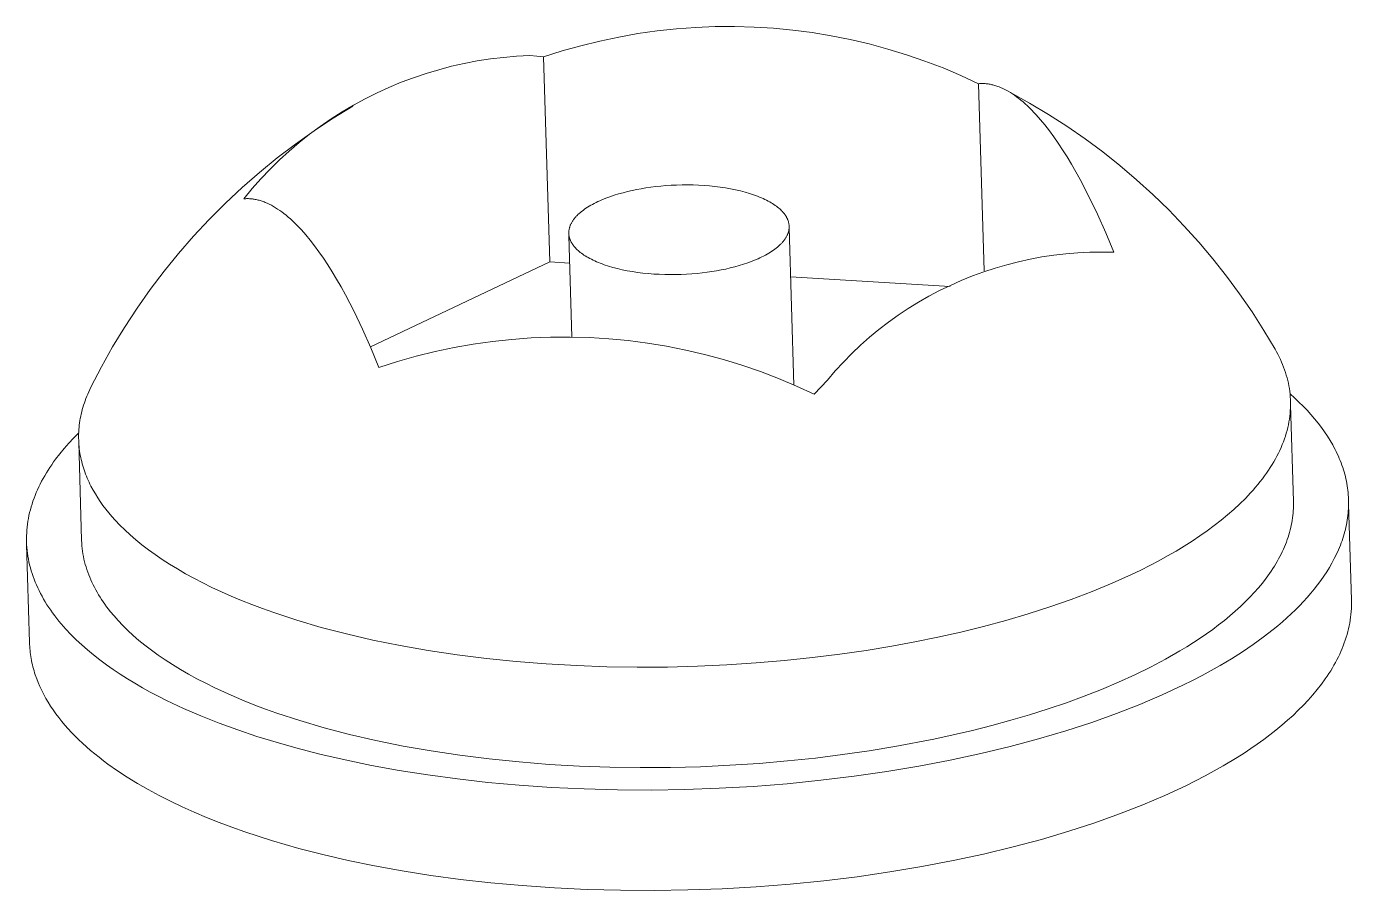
# Model space of a CAD drawing. Header units: inches. Extents: x 214 to 477, y -11 to 187.
# Drawn here: x 430.8575 to 431.3107, y 89.5681 to 89.8637 of the extents above; entities that cross this region are included whole.
import ezdxf

# ---------------------------------------------------------------- set-up
doc = ezdxf.new("R2010")
doc.units = ezdxf.units.IN
doc.layers.add('ZANO_R', color=7, linetype='Continuous', lineweight=0)

msp = doc.modelspace()

# ---------------------------------------------------------------- linework, layer by layer
at = {"layer": 'ZANO_R'}
for p, q in [((431.0666, 89.86124), (431.07318, 89.86217)), ((431.07318, 89.86217), (431.07979, 89.86289)), ((431.07979, 89.86289), (431.08642, 89.86337)), ((431.08642, 89.86337), (431.09306, 89.86364)), ((431.09306, 89.86364), (431.0997, 89.86368)), ((431.0997, 89.86368), (431.10635, 89.8635)), ((431.10635, 89.8635), (431.11298, 89.86309)), ((431.11298, 89.86309), (431.1196, 89.86246)), ((431.1196, 89.86246), (431.12619, 89.8616)), ((431.0471, 89.85711), (431.05355, 89.85871)), ((431.05355, 89.85871), (431.06005, 89.86008)), ((431.06005, 89.86008), (431.0666, 89.86124)), ((431.12619, 89.8616), (431.13275, 89.86053)), ((431.13275, 89.86053), (431.13927, 89.85923)), ((431.13927, 89.85923), (431.14574, 89.85771)), ((431.14574, 89.85771), (431.15216, 89.85598)), ((431.01614, 89.85258), (431.02063, 89.85311)), ((431.02063, 89.85311), (431.02513, 89.85349)), ((431.02513, 89.85349), (431.02964, 89.85371)), ((431.02964, 89.85371), (431.03201, 89.85353)), ((431.03201, 89.85353), (431.03437, 89.85327)), ((431.03437, 89.85327), (431.0407, 89.8553)), ((431.03644, 89.78312), (431.03437, 89.85327)), ((431.0407, 89.8553), (431.0471, 89.85711)), ((431.15216, 89.85598), (431.15851, 89.85403)), ((431.15851, 89.85403), (431.1648, 89.85186)), ((430.99415, 89.84761), (430.99847, 89.84891)), ((430.99847, 89.84891), (431.00284, 89.85006)), ((431.00284, 89.85006), (431.00724, 89.85105)), ((431.00724, 89.85105), (431.01168, 89.85189)), ((431.01168, 89.85189), (431.01614, 89.85258)), ((431.1648, 89.85186), (431.17101, 89.84949)), ((431.17101, 89.84949), (431.17713, 89.84691)), ((430.98147, 89.84284), (430.98564, 89.84458)), ((430.98564, 89.84458), (430.98987, 89.84617)), ((430.98987, 89.84617), (430.99415, 89.84761)), ((431.17713, 89.84691), (431.18316, 89.84412)), ((431.18316, 89.84412), (431.18348, 89.84415)), ((431.18505, 89.78003), (431.18316, 89.84412)), ((431.18348, 89.84415), (431.1838, 89.84416)), ((431.1838, 89.84416), (431.18412, 89.84417)), ((431.18412, 89.84417), (431.18445, 89.84417)), ((431.18445, 89.84417), (431.18477, 89.84417)), ((431.18477, 89.84417), (431.1851, 89.84415)), ((431.1851, 89.84415), (431.18542, 89.84413)), ((431.18542, 89.84413), (431.18575, 89.8441)), ((431.18575, 89.8441), (431.18608, 89.84407)), ((431.18608, 89.84407), (431.18641, 89.84402)), ((431.18641, 89.84402), (431.18675, 89.84397)), ((431.18675, 89.84397), (431.18708, 89.84391)), ((431.18708, 89.84391), (431.18742, 89.84385)), ((431.18742, 89.84385), (431.18775, 89.84377)), ((430.97333, 89.83894), (430.97737, 89.84096)), ((430.97737, 89.84096), (430.98147, 89.84284)), ((431.18775, 89.84377), (431.18809, 89.84369)), ((431.18809, 89.84369), (431.18843, 89.8436)), ((431.18843, 89.8436), (431.18877, 89.8435)), ((431.18877, 89.8435), (431.18911, 89.84339)), ((431.18911, 89.84339), (431.18946, 89.84328)), ((431.18946, 89.84328), (431.1898, 89.84316)), ((431.1898, 89.84316), (431.19015, 89.84303)), ((431.19015, 89.84303), (431.19049, 89.84289)), ((431.19049, 89.84289), (431.19084, 89.84275)), ((431.19084, 89.84275), (431.19119, 89.84259)), ((431.19119, 89.84259), (431.19189, 89.84226)), ((431.19189, 89.84226), (431.1926, 89.8419)), ((431.1926, 89.8419), (431.19331, 89.84151)), ((431.19331, 89.84151), (431.19403, 89.84108)), ((431.19403, 89.84108), (431.19474, 89.84063)), ((431.19405, 89.84113), (431.20063, 89.83748)), ((431.19474, 89.84063), (431.19547, 89.84014)), ((431.19547, 89.84014), (431.19619, 89.83962)), ((431.19619, 89.83962), (431.19692, 89.83906)), ((430.96237, 89.83231), (430.96906, 89.83639)), ((430.96548, 89.83448), (430.96937, 89.83678)), ((430.96937, 89.83678), (430.97333, 89.83894)), ((431.19692, 89.83906), (431.19765, 89.83848)), ((431.19765, 89.83848), (431.19839, 89.83786)), ((431.19839, 89.83786), (431.19913, 89.83722)), ((431.19913, 89.83722), (431.19987, 89.83654)), ((431.19987, 89.83654), (431.20061, 89.83582)), ((431.20061, 89.83582), (431.20136, 89.83508)), ((431.20063, 89.83748), (431.20708, 89.83361)), ((431.20136, 89.83508), (431.20211, 89.83431)), ((430.95583, 89.82799), (430.96237, 89.83231)), ((430.95795, 89.82949), (430.96167, 89.83205)), ((430.96167, 89.83205), (430.96548, 89.83448)), ((431.20211, 89.83431), (431.20285, 89.8335)), ((431.20285, 89.8335), (431.20436, 89.8318)), ((431.20436, 89.8318), (431.20587, 89.82998)), ((431.20708, 89.83361), (431.2134, 89.82954)), ((430.94943, 89.82346), (430.95583, 89.82799)), ((430.95079, 89.82399), (430.95432, 89.82681)), ((430.95432, 89.82681), (430.95795, 89.82949)), ((431.20587, 89.82998), (431.20738, 89.82804)), ((431.20738, 89.82804), (431.20889, 89.82597)), ((431.20889, 89.82597), (431.21041, 89.8238)), ((431.2134, 89.82954), (431.21958, 89.82526)), ((430.94319, 89.81871), (430.94943, 89.82346)), ((430.94735, 89.82106), (430.95079, 89.82399)), ((431.21041, 89.8238), (431.21192, 89.82151)), ((431.21192, 89.82151), (431.21343, 89.81911)), ((431.21958, 89.82526), (431.22562, 89.82077)), ((430.93712, 89.81376), (430.94319, 89.81871)), ((430.9408, 89.81486), (430.94402, 89.81802)), ((430.94402, 89.81802), (430.94735, 89.82106)), ((431.21343, 89.81911), (431.21494, 89.8166)), ((431.22562, 89.82077), (431.23151, 89.81609)), ((430.93122, 89.80859), (430.93712, 89.81376)), ((430.93768, 89.81158), (430.9408, 89.81486)), ((431.21494, 89.8166), (431.21644, 89.81399)), ((431.21644, 89.81399), (431.21793, 89.81128)), ((431.23151, 89.81609), (431.23724, 89.81122)), ((430.9255, 89.80323), (430.93122, 89.80859)), ((430.93181, 89.80473), (430.93468, 89.80821)), ((430.93468, 89.80821), (430.93768, 89.81158)), ((431.06309, 89.80721), (431.06465, 89.80757)), ((431.06465, 89.80757), (431.06622, 89.80789)), ((431.06622, 89.80789), (431.06778, 89.80818)), ((431.06778, 89.80818), (431.06937, 89.80844)), ((431.06937, 89.80844), (431.07102, 89.80868)), ((431.07102, 89.80868), (431.07271, 89.80889)), ((431.07271, 89.80889), (431.07444, 89.80907)), ((431.07444, 89.80907), (431.07622, 89.80923)), ((431.07622, 89.80923), (431.07802, 89.80934)), ((431.07802, 89.80934), (431.07986, 89.80943)), ((431.07986, 89.80943), (431.08172, 89.80948)), ((431.08172, 89.80948), (431.0836, 89.80949)), ((431.0836, 89.80949), (431.08549, 89.80946)), ((431.08549, 89.80946), (431.08738, 89.80939)), ((431.08738, 89.80939), (431.08926, 89.80928)), ((431.08926, 89.80928), (431.09114, 89.80914)), ((431.09114, 89.80914), (431.09299, 89.80895)), ((431.09299, 89.80895), (431.09481, 89.80872)), ((431.09481, 89.80872), (431.0966, 89.80845)), ((431.0966, 89.80845), (431.09835, 89.80814)), ((431.09835, 89.80814), (431.10004, 89.8078)), ((431.10004, 89.8078), (431.10168, 89.80742)), ((431.21793, 89.81128), (431.22089, 89.80557)), ((431.23724, 89.81122), (431.24281, 89.80616)), ((430.91996, 89.79768), (430.9255, 89.80323)), ((430.93212, 89.80475), (430.93181, 89.80473)), ((430.93244, 89.80477), (430.93212, 89.80475)), ((430.93276, 89.80478), (430.93244, 89.80477)), ((430.93309, 89.80478), (430.93276, 89.80478)), ((430.93341, 89.80478), (430.93309, 89.80478)), ((430.93374, 89.80476), (430.93341, 89.80478)), ((430.93406, 89.80474), (430.93374, 89.80476)), ((430.93439, 89.80471), (430.93406, 89.80474)), ((430.93472, 89.80468), (430.93439, 89.80471)), ((430.93505, 89.80463), (430.93472, 89.80468)), ((430.93538, 89.80458), (430.93505, 89.80463)), ((430.93572, 89.80452), (430.93538, 89.80458)), ((430.93605, 89.80445), (430.93572, 89.80452)), ((430.93639, 89.80438), (430.93605, 89.80445)), ((430.93673, 89.8043), (430.93639, 89.80438)), ((430.93707, 89.80421), (430.93673, 89.8043)), ((430.93741, 89.80411), (430.93707, 89.80421)), ((430.93775, 89.804), (430.93741, 89.80411)), ((430.93809, 89.80389), (430.93775, 89.804)), ((430.93844, 89.80377), (430.93809, 89.80389)), ((430.93878, 89.80364), (430.93844, 89.80377)), ((430.93913, 89.8035), (430.93878, 89.80364)), ((430.93948, 89.80335), (430.93913, 89.8035)), ((430.93982, 89.8032), (430.93948, 89.80335)), ((430.94053, 89.80287), (430.93982, 89.8032)), ((431.05109, 89.80283), (431.05169, 89.80315)), ((431.05169, 89.80315), (431.05231, 89.80346)), ((431.05231, 89.80346), (431.05295, 89.80377)), ((431.05295, 89.80377), (431.0536, 89.80406)), ((431.0536, 89.80406), (431.05427, 89.80435)), ((431.05427, 89.80435), (431.05565, 89.80491)), ((431.05565, 89.80491), (431.05707, 89.80544)), ((431.05707, 89.80544), (431.05853, 89.80593)), ((431.05853, 89.80593), (431.06003, 89.80639)), ((431.06003, 89.80639), (431.06155, 89.80682)), ((431.06155, 89.80682), (431.06309, 89.80721)), ((431.10168, 89.80742), (431.10326, 89.80701)), ((431.10326, 89.80701), (431.10477, 89.80657)), ((431.10477, 89.80657), (431.10621, 89.80609)), ((431.10621, 89.80609), (431.1069, 89.80585)), ((431.1069, 89.80585), (431.10757, 89.8056)), ((431.10757, 89.8056), (431.10822, 89.80534)), ((431.10822, 89.80534), (431.10885, 89.80507)), ((431.10885, 89.80507), (431.10946, 89.8048)), ((431.10946, 89.8048), (431.11005, 89.80453)), ((431.11005, 89.80453), (431.11062, 89.80425)), ((431.11062, 89.80425), (431.11117, 89.80396)), ((431.11117, 89.80396), (431.1117, 89.80367)), ((431.1117, 89.80367), (431.1122, 89.80338)), ((431.1122, 89.80338), (431.11269, 89.80309)), ((431.11269, 89.80309), (431.11315, 89.80279)), ((431.22089, 89.80557), (431.2238, 89.7995)), ((431.24281, 89.80616), (431.2482, 89.80092)), ((430.94123, 89.80251), (430.94053, 89.80287)), ((430.94194, 89.80212), (430.94123, 89.80251)), ((430.94265, 89.80169), (430.94194, 89.80212)), ((430.94337, 89.80123), (430.94265, 89.80169)), ((430.94409, 89.80074), (430.94337, 89.80123)), ((430.94482, 89.80022), (430.94409, 89.80074)), ((430.94555, 89.79967), (430.94482, 89.80022)), ((430.94628, 89.79908), (430.94555, 89.79967)), ((430.94701, 89.79847), (430.94628, 89.79908)), ((431.04521, 89.79837), (431.04537, 89.79856)), ((431.04537, 89.79856), (431.04555, 89.79875)), ((431.04555, 89.79875), (431.04573, 89.79894)), ((431.04573, 89.79894), (431.04591, 89.79913)), ((431.04591, 89.79913), (431.04611, 89.79931)), ((431.04611, 89.79931), (431.04651, 89.79969)), ((431.04651, 89.79969), (431.04693, 89.80005)), ((431.04693, 89.80005), (431.04738, 89.80042)), ((431.04738, 89.80042), (431.04785, 89.80078)), ((431.04785, 89.80078), (431.04834, 89.80113)), ((431.04834, 89.80113), (431.04885, 89.80148)), ((431.04885, 89.80148), (431.04938, 89.80183)), ((431.04938, 89.80183), (431.04993, 89.80217)), ((431.04993, 89.80217), (431.0505, 89.8025)), ((431.0505, 89.8025), (431.05109, 89.80283)), ((431.11315, 89.80279), (431.11359, 89.80249)), ((431.11359, 89.80249), (431.11401, 89.80219)), ((431.11401, 89.80219), (431.1144, 89.80188)), ((431.1144, 89.80188), (431.11478, 89.80158)), ((431.11478, 89.80158), (431.11514, 89.80127)), ((431.11514, 89.80127), (431.11547, 89.80096)), ((431.11547, 89.80096), (431.11579, 89.80065)), ((431.11579, 89.80065), (431.11608, 89.80034)), ((431.11608, 89.80034), (431.11622, 89.80018)), ((431.11622, 89.80018), (431.11636, 89.80003)), ((431.11636, 89.80003), (431.11649, 89.79987)), ((431.11649, 89.79987), (431.11662, 89.79971)), ((431.11662, 89.79971), (431.11675, 89.79955)), ((431.11675, 89.79955), (431.11687, 89.79938)), ((431.11687, 89.79938), (431.11698, 89.79922)), ((431.11698, 89.79922), (431.1171, 89.79905)), ((431.1171, 89.79905), (431.1172, 89.79889)), ((431.1172, 89.79889), (431.11731, 89.79872)), ((431.11731, 89.79872), (431.11741, 89.79855)), ((431.11741, 89.79855), (431.1175, 89.79838)), ((431.2238, 89.7995), (431.22666, 89.79311)), ((431.2482, 89.80092), (431.25343, 89.79551)), ((430.91462, 89.79195), (430.91996, 89.79768)), ((430.94775, 89.79782), (430.94701, 89.79847)), ((430.94849, 89.79714), (430.94775, 89.79782)), ((430.94923, 89.79643), (430.94849, 89.79714)), ((430.94998, 89.79569), (430.94923, 89.79643)), ((430.95073, 89.79491), (430.94998, 89.79569)), ((430.95148, 89.79411), (430.95073, 89.79491)), ((430.95298, 89.79241), (430.95148, 89.79411)), ((431.04302, 89.79393), (431.04305, 89.79412)), ((431.04305, 89.79412), (431.04308, 89.79431)), ((431.04308, 89.79431), (431.04312, 89.7945)), ((431.04312, 89.7945), (431.04317, 89.7947)), ((431.04317, 89.7947), (431.04322, 89.79489)), ((431.04322, 89.79489), (431.04328, 89.79508)), ((431.04328, 89.79508), (431.04334, 89.79528)), ((431.04334, 89.79528), (431.04341, 89.79547)), ((431.04341, 89.79547), (431.04349, 89.79567)), ((431.04349, 89.79567), (431.04357, 89.79586)), ((431.04357, 89.79586), (431.04366, 89.79605)), ((431.04366, 89.79605), (431.04376, 89.79625)), ((431.04376, 89.79625), (431.04386, 89.79644)), ((431.04386, 89.79644), (431.04396, 89.79664)), ((431.04396, 89.79664), (431.04408, 89.79683)), ((431.04408, 89.79683), (431.0442, 89.79702)), ((431.0442, 89.79702), (431.04432, 89.79722)), ((431.04432, 89.79722), (431.04445, 89.79741)), ((431.04445, 89.79741), (431.04459, 89.7976)), ((431.04459, 89.7976), (431.04474, 89.7978)), ((431.04474, 89.7978), (431.04489, 89.79799)), ((431.04489, 89.79799), (431.04504, 89.79818)), ((431.04504, 89.79818), (431.04521, 89.79837)), ((431.1175, 89.79838), (431.11759, 89.7982)), ((431.11759, 89.7982), (431.11768, 89.79803)), ((431.11768, 89.79803), (431.11776, 89.79786)), ((431.11776, 89.79786), (431.11784, 89.79768)), ((431.11784, 89.79768), (431.11791, 89.7975)), ((431.11791, 89.7975), (431.11797, 89.79733)), ((431.11797, 89.79733), (431.11803, 89.79715)), ((431.11803, 89.79715), (431.11809, 89.79697)), ((431.11809, 89.79697), (431.11814, 89.79679)), ((431.11814, 89.79679), (431.11818, 89.7966)), ((431.11818, 89.7966), (431.11822, 89.79642)), ((431.11824, 89.79397), (431.1182, 89.79378)), ((431.11822, 89.79642), (431.11826, 89.79624)), ((431.11827, 89.79416), (431.11824, 89.79397)), ((431.11826, 89.79624), (431.11829, 89.79605)), ((431.1183, 89.79435), (431.11827, 89.79416)), ((431.11829, 89.79605), (431.11831, 89.79587)), ((431.11832, 89.79455), (431.1183, 89.79435)), ((431.11831, 89.79587), (431.11833, 89.79568)), ((431.11834, 89.79474), (431.11832, 89.79455)), ((431.11833, 89.79568), (431.11834, 89.79549)), ((431.11834, 89.79549), (431.11835, 89.7953)), ((431.11835, 89.79493), (431.11834, 89.79474)), ((431.11835, 89.7953), (431.11835, 89.79512)), ((431.11835, 89.79512), (431.11835, 89.79493)), ((431.11837, 89.79474), (431.11995, 89.74097)), ((431.25343, 89.79551), (431.25847, 89.78993)), ((430.90947, 89.78603), (430.91462, 89.79195)), ((430.95449, 89.79058), (430.95298, 89.79241)), ((430.956, 89.78864), (430.95449, 89.79058)), ((431.04297, 89.79336), (431.04298, 89.79355)), ((431.04297, 89.79317), (431.04297, 89.79336)), ((431.04297, 89.79298), (431.04297, 89.79317)), ((431.04298, 89.79279), (431.04297, 89.79298)), ((431.04298, 89.79355), (431.043, 89.79374)), ((431.04299, 89.7926), (431.04298, 89.79279)), ((431.04301, 89.79242), (431.04299, 89.7926)), ((431.043, 89.79374), (431.04302, 89.79393)), ((431.04402, 89.75748), (431.043, 89.79204)), ((431.04303, 89.79223), (431.04301, 89.79242)), ((431.04306, 89.79205), (431.04303, 89.79223)), ((431.0431, 89.79186), (431.04306, 89.79205)), ((431.04314, 89.79168), (431.0431, 89.79186)), ((431.04318, 89.7915), (431.04314, 89.79168)), ((431.04323, 89.79132), (431.04318, 89.7915)), ((431.04329, 89.79113), (431.04323, 89.79132)), ((431.04335, 89.79096), (431.04329, 89.79113)), ((431.04342, 89.79078), (431.04335, 89.79096)), ((431.04349, 89.7906), (431.04342, 89.79078)), ((431.04356, 89.79043), (431.04349, 89.7906)), ((431.04364, 89.79025), (431.04356, 89.79043)), ((431.04373, 89.79008), (431.04364, 89.79025)), ((431.04382, 89.78991), (431.04373, 89.79008)), ((431.04391, 89.78973), (431.04382, 89.78991)), ((431.04401, 89.78956), (431.04391, 89.78973)), ((431.04412, 89.7894), (431.04401, 89.78956)), ((431.11578, 89.78953), (431.1156, 89.78934)), ((431.11595, 89.78972), (431.11578, 89.78953)), ((431.11612, 89.78991), (431.11595, 89.78972)), ((431.11628, 89.7901), (431.11612, 89.78991)), ((431.11644, 89.79029), (431.11628, 89.7901)), ((431.11659, 89.79049), (431.11644, 89.79029)), ((431.11673, 89.79068), (431.11659, 89.79049)), ((431.11687, 89.79087), (431.11673, 89.79068)), ((431.117, 89.79106), (431.11687, 89.79087)), ((431.11713, 89.79126), (431.117, 89.79106)), ((431.11724, 89.79145), (431.11713, 89.79126)), ((431.11736, 89.79165), (431.11724, 89.79145)), ((431.11746, 89.79184), (431.11736, 89.79165)), ((431.11757, 89.79203), (431.11746, 89.79184)), ((431.11766, 89.79223), (431.11757, 89.79203)), ((431.11775, 89.79242), (431.11766, 89.79223)), ((431.11783, 89.79262), (431.11775, 89.79242)), ((431.11791, 89.79281), (431.11783, 89.79262)), ((431.11798, 89.793), (431.11791, 89.79281)), ((431.11804, 89.7932), (431.11798, 89.793)), ((431.1181, 89.79339), (431.11804, 89.7932)), ((431.11815, 89.79358), (431.1181, 89.79339)), ((431.1182, 89.79378), (431.11815, 89.79358)), ((431.22666, 89.79311), (431.22944, 89.78643)), ((431.25847, 89.78993), (431.26332, 89.78419)), ((430.90453, 89.77995), (430.90947, 89.78603)), ((430.95751, 89.78658), (430.956, 89.78864)), ((430.95902, 89.7844), (430.95751, 89.78658)), ((431.04422, 89.78923), (431.04412, 89.7894)), ((431.04434, 89.78906), (431.04422, 89.78923)), ((431.04445, 89.7889), (431.04434, 89.78906)), ((431.04457, 89.78874), (431.04445, 89.7889)), ((431.0447, 89.78857), (431.04457, 89.78874)), ((431.04483, 89.78841), (431.0447, 89.78857)), ((431.04496, 89.78826), (431.04483, 89.78841)), ((431.0451, 89.7881), (431.04496, 89.78826)), ((431.04524, 89.78794), (431.0451, 89.7881)), ((431.04553, 89.78763), (431.04524, 89.78794)), ((431.04585, 89.78732), (431.04553, 89.78763)), ((431.04618, 89.78701), (431.04585, 89.78732)), ((431.04654, 89.78671), (431.04618, 89.78701)), ((431.04692, 89.7864), (431.04654, 89.78671)), ((431.04731, 89.78609), (431.04692, 89.7864)), ((431.04773, 89.78579), (431.04731, 89.78609)), ((431.04817, 89.78549), (431.04773, 89.78579)), ((431.04863, 89.78519), (431.04817, 89.78549)), ((431.04912, 89.7849), (431.04863, 89.78519)), ((431.04962, 89.78461), (431.04912, 89.7849)), ((431.10963, 89.78513), (431.10901, 89.78482)), ((431.11024, 89.78545), (431.10963, 89.78513)), ((431.11083, 89.78578), (431.11024, 89.78545)), ((431.1114, 89.78611), (431.11083, 89.78578)), ((431.11195, 89.78645), (431.1114, 89.78611)), ((431.11248, 89.7868), (431.11195, 89.78645)), ((431.11299, 89.78715), (431.11248, 89.7868)), ((431.11348, 89.7875), (431.11299, 89.78715)), ((431.11395, 89.78786), (431.11348, 89.7875)), ((431.11439, 89.78823), (431.11395, 89.78786)), ((431.11482, 89.7886), (431.11439, 89.78823)), ((431.11522, 89.78897), (431.11482, 89.7886)), ((431.11541, 89.78916), (431.11522, 89.78897)), ((431.1156, 89.78934), (431.11541, 89.78916)), ((431.20891, 89.78545), (431.20484, 89.78484)), ((431.213, 89.78592), (431.20891, 89.78545)), ((431.2171, 89.78626), (431.213, 89.78592)), ((431.22121, 89.78645), (431.2171, 89.78626)), ((431.22533, 89.78651), (431.22121, 89.78645)), ((431.22944, 89.78643), (431.22533, 89.78651)), ((430.96054, 89.78211), (430.95902, 89.7844)), ((430.96204, 89.77971), (430.96054, 89.78211)), ((430.97509, 89.75408), (431.03644, 89.78312)), ((431.03644, 89.78312), (431.04327, 89.7827)), ((431.05015, 89.78432), (431.04962, 89.78461)), ((431.0507, 89.78403), (431.05015, 89.78432)), ((431.05127, 89.78375), (431.0507, 89.78403)), ((431.05186, 89.78348), (431.05127, 89.78375)), ((431.05247, 89.78321), (431.05186, 89.78348)), ((431.0531, 89.78294), (431.05247, 89.78321)), ((431.05375, 89.78269), (431.0531, 89.78294)), ((431.05442, 89.78243), (431.05375, 89.78269)), ((431.05511, 89.78219), (431.05442, 89.78243)), ((431.05655, 89.78171), (431.05511, 89.78219)), ((431.05806, 89.78127), (431.05655, 89.78171)), ((431.05964, 89.78086), (431.05806, 89.78127)), ((431.06128, 89.78048), (431.05964, 89.78086)), ((431.06297, 89.78014), (431.06128, 89.78048)), ((431.09511, 89.78039), (431.09354, 89.7801)), ((431.09667, 89.78071), (431.09511, 89.78039)), ((431.09823, 89.78107), (431.09667, 89.78071)), ((431.09977, 89.78146), (431.09823, 89.78107)), ((431.1013, 89.78189), (431.09977, 89.78146)), ((431.10279, 89.78235), (431.1013, 89.78189)), ((431.10425, 89.78284), (431.10279, 89.78235)), ((431.10568, 89.78337), (431.10425, 89.78284)), ((431.10705, 89.78393), (431.10568, 89.78337)), ((431.10772, 89.78422), (431.10705, 89.78393)), ((431.10837, 89.78452), (431.10772, 89.78422)), ((431.10901, 89.78482), (431.10837, 89.78452)), ((431.18884, 89.78104), (431.18493, 89.77975)), ((431.19279, 89.78219), (431.18884, 89.78104)), ((431.19678, 89.78321), (431.19279, 89.78219)), ((431.2008, 89.78409), (431.19678, 89.78321)), ((431.20484, 89.78484), (431.2008, 89.78409)), ((431.26332, 89.78419), (431.26799, 89.77829)), ((430.8998, 89.7737), (430.90453, 89.77995)), ((430.96355, 89.7772), (430.96204, 89.77971)), ((430.96505, 89.77459), (430.96355, 89.7772)), ((431.06472, 89.77983), (431.06297, 89.78014)), ((431.06651, 89.77956), (431.06472, 89.77983)), ((431.06833, 89.77933), (431.06651, 89.77956)), ((431.07019, 89.77915), (431.06833, 89.77933)), ((431.07206, 89.779), (431.07019, 89.77915)), ((431.07394, 89.77889), (431.07206, 89.779)), ((431.07583, 89.77882), (431.07394, 89.77889)), ((431.07772, 89.77879), (431.07583, 89.77882)), ((431.0796, 89.7788), (431.07772, 89.77879)), ((431.08146, 89.77885), (431.0796, 89.7788)), ((431.0833, 89.77894), (431.08146, 89.77885)), ((431.08511, 89.77906), (431.0833, 89.77894)), ((431.08688, 89.77921), (431.08511, 89.77906)), ((431.08862, 89.77939), (431.08688, 89.77921)), ((431.09031, 89.7796), (431.08862, 89.77939)), ((431.09195, 89.77984), (431.09031, 89.7796)), ((431.09354, 89.7801), (431.09195, 89.77984)), ((431.11886, 89.77805), (431.1734, 89.7747)), ((431.17726, 89.77678), (431.1735, 89.77511)), ((431.18107, 89.77833), (431.17726, 89.77678)), ((431.18493, 89.77975), (431.18107, 89.77833)), ((431.26799, 89.77829), (431.27245, 89.77223)), ((430.89529, 89.76729), (430.8998, 89.7737)), ((430.96654, 89.77188), (430.96505, 89.77459)), ((430.9695, 89.76616), (430.96654, 89.77188)), ((431.16617, 89.77138), (431.1626, 89.76933)), ((431.1698, 89.7733), (431.16617, 89.77138)), ((431.1735, 89.77511), (431.1698, 89.7733)), ((431.27245, 89.77223), (431.27672, 89.76604)), ((430.89099, 89.76073), (430.89529, 89.76729)), ((431.1591, 89.76716), (431.15568, 89.76487)), ((431.1626, 89.76933), (431.1591, 89.76716)), ((430.97241, 89.7601), (430.9695, 89.76616)), ((431.15233, 89.76247), (431.14907, 89.75996)), ((431.15568, 89.76487), (431.15233, 89.76247)), ((431.27672, 89.76604), (431.28078, 89.75971)), ((430.88693, 89.75403), (430.89099, 89.76073)), ((430.97526, 89.7537), (430.97241, 89.7601)), ((431.14907, 89.75996), (431.1459, 89.75734)), ((431.28078, 89.75971), (431.28463, 89.75325)), ((430.88309, 89.74719), (430.88693, 89.75403)), ((430.97804, 89.74702), (430.97526, 89.7537)), ((431.00373, 89.75383), (430.99722, 89.75245)), ((431.01028, 89.75499), (431.00373, 89.75383)), ((431.01686, 89.75592), (431.01028, 89.75499)), ((431.02347, 89.75664), (431.01686, 89.75592)), ((431.0301, 89.75712), (431.02347, 89.75664)), ((431.03675, 89.75739), (431.0301, 89.75712)), ((431.04339, 89.75743), (431.03675, 89.75739)), ((431.05004, 89.75725), (431.04339, 89.75743)), ((431.05668, 89.75684), (431.05004, 89.75725)), ((431.0633, 89.75621), (431.05668, 89.75684)), ((431.06989, 89.75535), (431.0633, 89.75621)), ((431.07645, 89.75427), (431.06989, 89.75535)), ((431.08297, 89.75298), (431.07645, 89.75427)), ((431.14282, 89.75462), (431.13983, 89.75179)), ((431.1459, 89.75734), (431.14282, 89.75462)), ((431.28463, 89.75325), (431.28511, 89.75239)), ((430.98437, 89.74905), (430.97804, 89.74702)), ((430.99077, 89.75086), (430.98437, 89.74905)), ((430.99722, 89.75245), (430.99077, 89.75086)), ((431.08945, 89.75146), (431.08297, 89.75298)), ((431.09587, 89.74972), (431.08945, 89.75146)), ((431.10222, 89.74777), (431.09587, 89.74972)), ((431.13694, 89.74886), (431.13415, 89.74583)), ((431.13983, 89.75179), (431.13694, 89.74886)), ((431.28511, 89.75239), (431.28557, 89.75152)), ((431.28557, 89.75152), (431.286, 89.75065)), ((431.286, 89.75065), (431.28642, 89.74978)), ((431.28642, 89.74978), (431.28681, 89.74889)), ((431.28681, 89.74889), (431.28718, 89.74801)), ((430.87948, 89.74023), (430.88309, 89.74719)), ((431.10851, 89.74561), (431.10222, 89.74777)), ((431.11472, 89.74323), (431.10851, 89.74561)), ((431.13415, 89.74583), (431.13146, 89.74272)), ((431.28718, 89.74801), (431.28753, 89.74712)), ((431.28753, 89.74712), (431.28786, 89.74622)), ((431.28786, 89.74622), (431.28816, 89.74532)), ((431.28816, 89.74532), (431.28844, 89.74441)), ((431.28844, 89.74441), (431.28869, 89.7435)), ((430.87911, 89.73947), (430.87948, 89.74023)), ((431.12085, 89.74065), (431.11472, 89.74323)), ((431.12688, 89.73786), (431.12085, 89.74065)), ((431.13146, 89.74272), (431.12688, 89.73786)), ((431.28869, 89.7435), (431.28893, 89.74258)), ((431.28893, 89.74258), (431.28913, 89.74166)), ((431.28913, 89.74166), (431.28931, 89.74074)), ((431.28931, 89.74074), (431.28947, 89.73981)), ((431.28947, 89.73981), (431.2896, 89.73888)), ((430.87726, 89.73489), (430.87752, 89.73566)), ((430.87752, 89.73566), (430.87781, 89.73642)), ((430.87781, 89.73642), (430.87811, 89.73718)), ((430.87811, 89.73718), (430.87843, 89.73794)), ((430.87843, 89.73794), (430.87876, 89.73871)), ((430.87876, 89.73871), (430.87911, 89.73947)), ((431.2896, 89.73888), (431.28971, 89.73794)), ((431.2897, 89.73797), (431.29125, 89.73659)), ((431.28971, 89.73794), (431.28979, 89.737)), ((431.28979, 89.737), (431.28984, 89.73606)), ((431.28984, 89.73606), (431.28987, 89.73511)), ((431.28987, 89.73511), (431.28987, 89.73416)), ((431.29125, 89.73659), (431.29274, 89.73519)), ((431.29274, 89.73519), (431.29417, 89.73378)), ((430.87602, 89.73034), (430.87618, 89.73109)), ((430.87618, 89.73109), (430.87636, 89.73185)), ((430.87636, 89.73185), (430.87656, 89.73261)), ((430.87656, 89.73261), (430.87678, 89.73337)), ((430.87678, 89.73337), (430.87701, 89.73413)), ((430.87701, 89.73413), (430.87726, 89.73489)), ((431.28972, 89.73129), (431.28961, 89.73033)), ((431.2898, 89.73225), (431.28972, 89.73129)), ((431.28985, 89.7332), (431.2898, 89.73225)), ((431.28987, 89.73416), (431.28985, 89.7332)), ((431.2899, 89.73429), (431.29087, 89.7012)), ((431.29417, 89.73378), (431.29554, 89.73236)), ((431.29554, 89.73236), (431.29686, 89.73092)), ((431.29686, 89.73092), (431.29811, 89.72947)), ((430.87538, 89.72582), (430.87545, 89.72657)), ((430.87545, 89.72657), (430.87553, 89.72732)), ((430.87553, 89.72732), (430.87563, 89.72807)), ((430.87563, 89.72807), (430.87574, 89.72883)), ((430.87574, 89.72883), (430.87587, 89.72958)), ((430.87587, 89.72958), (430.87602, 89.73034)), ((431.28892, 89.72646), (431.28868, 89.72549)), ((431.28914, 89.72743), (431.28892, 89.72646)), ((431.28932, 89.7284), (431.28914, 89.72743)), ((431.28948, 89.72936), (431.28932, 89.7284)), ((431.28961, 89.73033), (431.28948, 89.72936)), ((431.29811, 89.72947), (431.2993, 89.728)), ((431.2993, 89.728), (431.30044, 89.72653)), ((431.30044, 89.72653), (431.3015, 89.72504)), ((430.87358, 89.72289), (430.87192, 89.72111)), ((430.87532, 89.72466), (430.87358, 89.72289)), ((430.87529, 89.72358), (430.8753, 89.72433)), ((430.87529, 89.72284), (430.87529, 89.72358)), ((430.87531, 89.7221), (430.87529, 89.72284)), ((430.8753, 89.72433), (430.87534, 89.72507)), ((430.87534, 89.72136), (430.87531, 89.7221)), ((430.87632, 89.68788), (430.87533, 89.7215)), ((430.87534, 89.72507), (430.87538, 89.72582)), ((431.28743, 89.72159), (431.28705, 89.72062)), ((431.28779, 89.72257), (431.28743, 89.72159)), ((431.28811, 89.72354), (431.28779, 89.72257)), ((431.28841, 89.72452), (431.28811, 89.72354)), ((431.28868, 89.72549), (431.28841, 89.72452)), ((431.3015, 89.72504), (431.30251, 89.72354)), ((431.30251, 89.72354), (431.30345, 89.72204)), ((431.30345, 89.72204), (431.30433, 89.72052)), ((430.86884, 89.71747), (430.86742, 89.71562)), ((430.87034, 89.7193), (430.86884, 89.71747)), ((430.87192, 89.72111), (430.87034, 89.7193)), ((430.87539, 89.72062), (430.87534, 89.72136)), ((430.87545, 89.71989), (430.87539, 89.72062)), ((430.87553, 89.71916), (430.87545, 89.71989)), ((430.87563, 89.71843), (430.87553, 89.71916)), ((430.87574, 89.7177), (430.87563, 89.71843)), ((430.87587, 89.71698), (430.87574, 89.7177)), ((430.87601, 89.71625), (430.87587, 89.71698)), ((431.28573, 89.71768), (431.28524, 89.71671)), ((431.2862, 89.71866), (431.28573, 89.71768)), ((431.28664, 89.71964), (431.2862, 89.71866)), ((431.28705, 89.72062), (431.28664, 89.71964)), ((431.30433, 89.72052), (431.30474, 89.71976)), ((431.30474, 89.71976), (431.30514, 89.71899)), ((431.30514, 89.71899), (431.30552, 89.71823)), ((431.30552, 89.71823), (431.30589, 89.71746)), ((431.30589, 89.71746), (431.30624, 89.71669)), ((430.86546, 89.71282), (430.86485, 89.71188)), ((430.86609, 89.71376), (430.86546, 89.71282)), ((430.86674, 89.71469), (430.86609, 89.71376)), ((430.86742, 89.71562), (430.86674, 89.71469)), ((430.87617, 89.71553), (430.87601, 89.71625)), ((430.87634, 89.71482), (430.87617, 89.71553)), ((430.87652, 89.7141), (430.87634, 89.71482)), ((430.87673, 89.71339), (430.87652, 89.7141)), ((430.87694, 89.71268), (430.87673, 89.71339)), ((430.87717, 89.71198), (430.87694, 89.71268)), ((431.28297, 89.71281), (431.28233, 89.71183)), ((431.28358, 89.71378), (431.28297, 89.71281)), ((431.28416, 89.71476), (431.28358, 89.71378)), ((431.28471, 89.71573), (431.28416, 89.71476)), ((431.28524, 89.71671), (431.28471, 89.71573)), ((431.30624, 89.71669), (431.30657, 89.71592)), ((431.30657, 89.71592), (431.30689, 89.71515)), ((431.30689, 89.71515), (431.30719, 89.71438)), ((431.30719, 89.71438), (431.30747, 89.7136)), ((431.30747, 89.7136), (431.30774, 89.71282)), ((431.30774, 89.71282), (431.30799, 89.71204)), ((430.86264, 89.70807), (430.86214, 89.70711)), ((430.86315, 89.70903), (430.86264, 89.70807)), ((430.86369, 89.70998), (430.86315, 89.70903)), ((430.86426, 89.71093), (430.86369, 89.70998)), ((430.86485, 89.71188), (430.86426, 89.71093)), ((430.87742, 89.71127), (430.87717, 89.71198)), ((430.87768, 89.71057), (430.87742, 89.71127)), ((430.87795, 89.70988), (430.87768, 89.71057)), ((430.87823, 89.70918), (430.87795, 89.70988)), ((430.87853, 89.70849), (430.87823, 89.70918)), ((430.87885, 89.70781), (430.87853, 89.70849)), ((431.2795, 89.70796), (431.27872, 89.70699)), ((431.28025, 89.70892), (431.2795, 89.70796)), ((431.28097, 89.70989), (431.28025, 89.70892)), ((431.28167, 89.71086), (431.28097, 89.70989)), ((431.28233, 89.71183), (431.28167, 89.71086)), ((431.30799, 89.71204), (431.30822, 89.71127)), ((431.30822, 89.71127), (431.30843, 89.71048)), ((431.30843, 89.71048), (431.30863, 89.7097)), ((431.30863, 89.7097), (431.30882, 89.70892)), ((431.30882, 89.70892), (431.30898, 89.70814)), ((431.30898, 89.70814), (431.30913, 89.70735)), ((430.8608, 89.70421), (430.8604, 89.70323)), ((430.86122, 89.70518), (430.8608, 89.70421)), ((430.86167, 89.70614), (430.86122, 89.70518)), ((430.86214, 89.70711), (430.86167, 89.70614)), ((430.87918, 89.70712), (430.87885, 89.70781)), ((430.87952, 89.70644), (430.87918, 89.70712)), ((430.88024, 89.70509), (430.87952, 89.70644)), ((430.88101, 89.70376), (430.88024, 89.70509)), ((430.88183, 89.70244), (430.88101, 89.70376)), ((431.27622, 89.70412), (431.27442, 89.70221)), ((431.27708, 89.70507), (431.27622, 89.70412)), ((431.27792, 89.70603), (431.27708, 89.70507)), ((431.27872, 89.70699), (431.27792, 89.70603)), ((431.30913, 89.70735), (431.30927, 89.70657)), ((431.30927, 89.70657), (431.30938, 89.70578)), ((431.30938, 89.70578), (431.30948, 89.705)), ((431.30948, 89.705), (431.30956, 89.70421)), ((431.30956, 89.70421), (431.30963, 89.70342)), ((431.30963, 89.70342), (431.30968, 89.70264)), ((430.85906, 89.69932), (430.85878, 89.69833)), ((430.85935, 89.7003), (430.85906, 89.69932)), ((430.85968, 89.70128), (430.85935, 89.7003)), ((430.86003, 89.70226), (430.85968, 89.70128)), ((430.8604, 89.70323), (430.86003, 89.70226)), ((430.8827, 89.70113), (430.88183, 89.70244)), ((430.88362, 89.69984), (430.8827, 89.70113)), ((430.88459, 89.69856), (430.88362, 89.69984)), ((431.2725, 89.70033), (431.27048, 89.69845)), ((431.27442, 89.70221), (431.2725, 89.70033)), ((431.29081, 89.69797), (431.29085, 89.69878)), ((431.29085, 89.69878), (431.29088, 89.69959)), ((431.29088, 89.7004), (431.29087, 89.7012)), ((431.29088, 89.69959), (431.29088, 89.7004)), ((431.30971, 89.69949), (431.30967, 89.6987)), ((431.30968, 89.70264), (431.30971, 89.70185)), ((431.30971, 89.70185), (431.30973, 89.70106)), ((431.30973, 89.70027), (431.30971, 89.69949)), ((431.30973, 89.70106), (431.30973, 89.70027)), ((431.30975, 89.70038), (431.31072, 89.66744)), ((430.85794, 89.69438), (430.8578, 89.69339)), ((430.85811, 89.69537), (430.85794, 89.69438)), ((430.85831, 89.69636), (430.85811, 89.69537)), ((430.85853, 89.69735), (430.85831, 89.69636)), ((430.85878, 89.69833), (430.85853, 89.69735)), ((430.8856, 89.6973), (430.88459, 89.69856)), ((430.88665, 89.69606), (430.8856, 89.6973)), ((430.88775, 89.69483), (430.88665, 89.69606)), ((430.88937, 89.69312), (430.88775, 89.69483)), ((431.26613, 89.69476), (431.2638, 89.69294)), ((431.26836, 89.6966), (431.26613, 89.69476)), ((431.27048, 89.69845), (431.26836, 89.6966)), ((431.29031, 89.69389), (431.29045, 89.69471)), ((431.29045, 89.69471), (431.29057, 89.69553)), ((431.29057, 89.69553), (431.29067, 89.69635)), ((431.29067, 89.69635), (431.29075, 89.69716)), ((431.29075, 89.69716), (431.29081, 89.69797)), ((431.30926, 89.69477), (431.30913, 89.69399)), ((431.30937, 89.69556), (431.30926, 89.69477)), ((431.30947, 89.69634), (431.30937, 89.69556)), ((431.30956, 89.69713), (431.30947, 89.69634)), ((431.30962, 89.69791), (431.30956, 89.69713)), ((431.30967, 89.6987), (431.30962, 89.69791)), ((430.85752, 89.6904), (430.85748, 89.68941)), ((430.85758, 89.6914), (430.85752, 89.6904)), ((430.85768, 89.69239), (430.85758, 89.6914)), ((430.8578, 89.69339), (430.85768, 89.69239)), ((430.8911, 89.69142), (430.88937, 89.69312)), ((430.89294, 89.68972), (430.8911, 89.69142)), ((430.8949, 89.68803), (430.89294, 89.68972)), ((431.26137, 89.69115), (431.25884, 89.68937)), ((431.2638, 89.69294), (431.26137, 89.69115)), ((431.28905, 89.68895), (431.28931, 89.68978)), ((431.28931, 89.68978), (431.28955, 89.6906)), ((431.28955, 89.6906), (431.28977, 89.69143)), ((431.28977, 89.69143), (431.28997, 89.69225)), ((431.28997, 89.69225), (431.29015, 89.69307)), ((431.29015, 89.69307), (431.29031, 89.69389)), ((431.30822, 89.69008), (431.308, 89.6893)), ((431.30844, 89.69086), (431.30822, 89.69008)), ((431.30863, 89.69164), (431.30844, 89.69086)), ((431.30881, 89.69242), (431.30863, 89.69164)), ((431.30898, 89.69321), (431.30881, 89.69242)), ((431.30913, 89.69399), (431.30898, 89.69321)), ((430.85748, 89.68941), (430.85746, 89.68842)), ((430.85746, 89.68842), (430.85747, 89.68742)), ((430.85747, 89.68742), (430.85751, 89.68643)), ((430.8585, 89.65292), (430.8575, 89.6864)), ((430.85751, 89.68643), (430.85758, 89.68543)), ((430.85758, 89.68543), (430.85767, 89.68444)), ((430.87632, 89.68788), (430.87636, 89.68696)), ((430.87636, 89.68696), (430.87643, 89.68603)), ((430.87643, 89.68603), (430.87652, 89.68511)), ((430.89697, 89.68634), (430.8949, 89.68803)), ((430.89916, 89.68466), (430.89697, 89.68634)), ((431.2535, 89.6859), (431.2507, 89.68421)), ((431.25622, 89.68763), (431.2535, 89.6859)), ((431.25884, 89.68937), (431.25622, 89.68763)), ((431.28744, 89.68482), (431.2878, 89.68564)), ((431.2878, 89.68564), (431.28815, 89.68647)), ((431.28815, 89.68647), (431.28847, 89.6873)), ((431.28847, 89.6873), (431.28877, 89.68813)), ((431.28877, 89.68813), (431.28905, 89.68895)), ((431.30662, 89.68544), (431.3063, 89.68467)), ((431.30693, 89.68621), (431.30662, 89.68544)), ((431.30722, 89.68698), (431.30693, 89.68621)), ((431.30749, 89.68775), (431.30722, 89.68698)), ((431.30775, 89.68853), (431.30749, 89.68775)), ((431.308, 89.6893), (431.30775, 89.68853)), ((430.85767, 89.68444), (430.85779, 89.68344)), ((430.85779, 89.68344), (430.85793, 89.68245)), ((430.85793, 89.68245), (430.85811, 89.68146)), ((430.85811, 89.68146), (430.85831, 89.68047)), ((430.87652, 89.68511), (430.87663, 89.68419)), ((430.87663, 89.68419), (430.87677, 89.68328)), ((430.87677, 89.68328), (430.87693, 89.68237)), ((430.87693, 89.68237), (430.87712, 89.68146)), ((430.87712, 89.68146), (430.87733, 89.68056)), ((430.90146, 89.683), (430.89916, 89.68466)), ((430.90389, 89.68134), (430.90146, 89.683)), ((430.90643, 89.6797), (430.90389, 89.68134)), ((431.24484, 89.6809), (431.24179, 89.6793)), ((431.24781, 89.68254), (431.24484, 89.6809)), ((431.2507, 89.68421), (431.24781, 89.68254)), ((431.28485, 89.67985), (431.28533, 89.68068)), ((431.28533, 89.68068), (431.28579, 89.6815)), ((431.28579, 89.6815), (431.28624, 89.68233)), ((431.28624, 89.68233), (431.28666, 89.68316)), ((431.28666, 89.68316), (431.28706, 89.68399)), ((431.28706, 89.68399), (431.28744, 89.68482)), ((431.30486, 89.68161), (431.30405, 89.68009)), ((431.30561, 89.68313), (431.30486, 89.68161)), ((431.3063, 89.68467), (431.30561, 89.68313)), ((430.85831, 89.68047), (430.85853, 89.67948)), ((430.85853, 89.67948), (430.85878, 89.67849)), ((430.85878, 89.67849), (430.85906, 89.6775)), ((430.85906, 89.6775), (430.85937, 89.67652)), ((430.85937, 89.67652), (430.8597, 89.67554)), ((430.87733, 89.68056), (430.87756, 89.67966)), ((430.87756, 89.67966), (430.87782, 89.67877)), ((430.87782, 89.67877), (430.8781, 89.67788)), ((430.8781, 89.67788), (430.8784, 89.677)), ((430.8784, 89.677), (430.87873, 89.67612)), ((430.87873, 89.67612), (430.87908, 89.67525)), ((430.90908, 89.67808), (430.90643, 89.6797)), ((430.91186, 89.67647), (430.90908, 89.67808)), ((430.91475, 89.67489), (430.91186, 89.67647)), ((431.23545, 89.67618), (431.22884, 89.6732)), ((431.23866, 89.67772), (431.23545, 89.67618)), ((431.24179, 89.6793), (431.23866, 89.67772)), ((431.28152, 89.67491), (431.28271, 89.67655)), ((431.28271, 89.67655), (431.28328, 89.67737)), ((431.28328, 89.67737), (431.28382, 89.6782)), ((431.28382, 89.6782), (431.28434, 89.67902)), ((431.28434, 89.67902), (431.28485, 89.67985)), ((431.30226, 89.67708), (431.30128, 89.6756)), ((431.30319, 89.67858), (431.30226, 89.67708)), ((431.30405, 89.68009), (431.30319, 89.67858)), ((430.8597, 89.67554), (430.86006, 89.67456)), ((430.86006, 89.67456), (430.86045, 89.67358)), ((430.86045, 89.67358), (430.86086, 89.6726)), ((430.86086, 89.6726), (430.8613, 89.67163)), ((430.8613, 89.67163), (430.86176, 89.67066)), ((430.87908, 89.67525), (430.87944, 89.67438)), ((430.87944, 89.67438), (430.87984, 89.67351)), ((430.87984, 89.67351), (430.88025, 89.67266)), ((430.88025, 89.67266), (430.88068, 89.6718)), ((430.88068, 89.6718), (430.88113, 89.67095)), ((430.91776, 89.67333), (430.91475, 89.67489)), ((430.92089, 89.67179), (430.91776, 89.67333)), ((430.92414, 89.67027), (430.92089, 89.67179)), ((431.22884, 89.6732), (431.22197, 89.67036)), ((431.27747, 89.67002), (431.2789, 89.67164)), ((431.2789, 89.67164), (431.28025, 89.67327)), ((431.28025, 89.67327), (431.28152, 89.67491)), ((431.29916, 89.67265), (431.29802, 89.67119)), ((431.30025, 89.67412), (431.29916, 89.67265)), ((431.30128, 89.6756), (431.30025, 89.67412)), ((430.86176, 89.67066), (430.86225, 89.66969)), ((430.86225, 89.66969), (430.86277, 89.66873)), ((430.86277, 89.66873), (430.86331, 89.66777)), ((430.86331, 89.66777), (430.86388, 89.66681)), ((430.88113, 89.67095), (430.88161, 89.67011)), ((430.88161, 89.67011), (430.8821, 89.66928)), ((430.8821, 89.66928), (430.88261, 89.66844)), ((430.88261, 89.66844), (430.88315, 89.66762)), ((430.88315, 89.66762), (430.8837, 89.6668)), ((430.92749, 89.66879), (430.92414, 89.67027)), ((430.93097, 89.66733), (430.92749, 89.66879)), ((430.93455, 89.6659), (430.93097, 89.66733)), ((431.21488, 89.66766), (431.20759, 89.66512)), ((431.22197, 89.67036), (431.21488, 89.66766)), ((431.27437, 89.6668), (431.27596, 89.6684)), ((431.27596, 89.6684), (431.27747, 89.67002)), ((431.29557, 89.66832), (431.29428, 89.6669)), ((431.29682, 89.66975), (431.29557, 89.66832)), ((431.29802, 89.67119), (431.29682, 89.66975)), ((431.31074, 89.66646), (431.31072, 89.66744)), ((430.86388, 89.66681), (430.86447, 89.66586)), ((430.86447, 89.66586), (430.86509, 89.66491)), ((430.86509, 89.66491), (430.86574, 89.66397)), ((430.86574, 89.66397), (430.86641, 89.66303)), ((430.86641, 89.66303), (430.8671, 89.66209)), ((430.8837, 89.6668), (430.88427, 89.66599)), ((430.88427, 89.66599), (430.88486, 89.66518)), ((430.88486, 89.66518), (430.88547, 89.66438)), ((430.88547, 89.66438), (430.88609, 89.66358)), ((430.88609, 89.66358), (430.8874, 89.66201)), ((430.93824, 89.66451), (430.93455, 89.6659)), ((430.94204, 89.66315), (430.93824, 89.66451)), ((430.94995, 89.66055), (430.94204, 89.66315)), ((431.20013, 89.66273), (431.19254, 89.66049)), ((431.20759, 89.66512), (431.20013, 89.66273)), ((431.26915, 89.66205), (431.27096, 89.66362)), ((431.27096, 89.66362), (431.27271, 89.6652)), ((431.27271, 89.6652), (431.27437, 89.6668)), ((431.2901, 89.66272), (431.28862, 89.66136)), ((431.29154, 89.6641), (431.2901, 89.66272)), ((431.29293, 89.66549), (431.29154, 89.6641)), ((431.29428, 89.6669), (431.29293, 89.66549)), ((431.31043, 89.66155), (431.31054, 89.66253)), ((431.31054, 89.66253), (431.31063, 89.66351)), ((431.31063, 89.66351), (431.31069, 89.6645)), ((431.31069, 89.6645), (431.31073, 89.66548)), ((431.31073, 89.66548), (431.31074, 89.66646)), ((430.8671, 89.66209), (430.86782, 89.66116)), ((430.86782, 89.66116), (430.86857, 89.66023)), ((430.86857, 89.66023), (430.86934, 89.65931)), ((430.86934, 89.65931), (430.87013, 89.65839)), ((430.87013, 89.65839), (430.87095, 89.65748)), ((430.8874, 89.66201), (430.88877, 89.66047)), ((430.88877, 89.66047), (430.89039, 89.65876)), ((430.89039, 89.65876), (430.89212, 89.65706)), ((430.95826, 89.65811), (430.94995, 89.66055)), ((430.96694, 89.65584), (430.95826, 89.65811)), ((431.18483, 89.65842), (431.17704, 89.6565)), ((431.19254, 89.66049), (431.18483, 89.65842)), ((431.26325, 89.65742), (431.26529, 89.65895)), ((431.26529, 89.65895), (431.26726, 89.66049)), ((431.26726, 89.66049), (431.26915, 89.66205)), ((431.28552, 89.65867), (431.28391, 89.65735)), ((431.28709, 89.66001), (431.28552, 89.65867)), ((431.28862, 89.66136), (431.28709, 89.66001)), ((431.30972, 89.65763), (431.30994, 89.65861)), ((431.30994, 89.65861), (431.31013, 89.65959)), ((431.31013, 89.65959), (431.31029, 89.66057)), ((431.31029, 89.66057), (431.31043, 89.66155)), ((430.87095, 89.65748), (430.87266, 89.65567)), ((430.87266, 89.65567), (430.87446, 89.65389)), ((430.87446, 89.65389), (430.87635, 89.65212)), ((430.89212, 89.65706), (430.89396, 89.65536)), ((430.89396, 89.65536), (430.89592, 89.65366)), ((430.89592, 89.65366), (430.89799, 89.65198)), ((430.97596, 89.65376), (430.96694, 89.65584)), ((430.98529, 89.65187), (430.97596, 89.65376)), ((431.1692, 89.65474), (431.16132, 89.65313)), ((431.17704, 89.6565), (431.1692, 89.65474)), ((431.25673, 89.65294), (431.25897, 89.65442)), ((431.25897, 89.65442), (431.26115, 89.65591)), ((431.26115, 89.65591), (431.26325, 89.65742)), ((431.28056, 89.65476), (431.27707, 89.65224)), ((431.28391, 89.65735), (431.28056, 89.65476)), ((431.30828, 89.65278), (431.30862, 89.65375)), ((431.30862, 89.65375), (431.30893, 89.65471)), ((431.30893, 89.65471), (431.30922, 89.65569)), ((431.30922, 89.65569), (431.30949, 89.65666)), ((431.30949, 89.65666), (431.30972, 89.65763)), ((430.8585, 89.65292), (430.85852, 89.65222)), ((430.85852, 89.65222), (430.85856, 89.65153)), ((430.85856, 89.65153), (430.85861, 89.65084)), ((430.85861, 89.65084), (430.85868, 89.65015)), ((430.85868, 89.65015), (430.85876, 89.64946)), ((430.85876, 89.64946), (430.85885, 89.64877)), ((430.87635, 89.65212), (430.87833, 89.65039)), ((430.87833, 89.65039), (430.8804, 89.64867)), ((430.89799, 89.65198), (430.90018, 89.6503)), ((430.90018, 89.6503), (430.90248, 89.64863)), ((430.9949, 89.65019), (430.98529, 89.65187)), ((431.00474, 89.64871), (430.9949, 89.65019)), ((431.13565, 89.64892), (431.12635, 89.64776)), ((431.14469, 89.65023), (431.13565, 89.64892)), ((431.15344, 89.65168), (431.14469, 89.65023)), ((431.16132, 89.65313), (431.15344, 89.65168)), ((431.24712, 89.64723), (431.25205, 89.65005)), ((431.25205, 89.65005), (431.25442, 89.65148)), ((431.25442, 89.65148), (431.25673, 89.65294)), ((431.27343, 89.64978), (431.26967, 89.64739)), ((431.27707, 89.65224), (431.27343, 89.64978)), ((431.30624, 89.64798), (431.30669, 89.64893)), ((431.30669, 89.64893), (431.30713, 89.64989)), ((431.30713, 89.64989), (431.30754, 89.65085)), ((431.30754, 89.65085), (431.30792, 89.65181)), ((431.30792, 89.65181), (431.30828, 89.65278)), ((430.85885, 89.64877), (430.85895, 89.64808)), ((430.85895, 89.64808), (430.85907, 89.6474)), ((430.85907, 89.6474), (430.8592, 89.64671)), ((430.8592, 89.64671), (430.85934, 89.64602)), ((430.85934, 89.64602), (430.8595, 89.64533)), ((430.8595, 89.64533), (430.85967, 89.64465)), ((430.85967, 89.64465), (430.85985, 89.64396)), ((430.8804, 89.64867), (430.88255, 89.64699)), ((430.88255, 89.64699), (430.88479, 89.64533)), ((430.88479, 89.64533), (430.88711, 89.64369)), ((430.90248, 89.64863), (430.9049, 89.64698)), ((430.9049, 89.64698), (430.90744, 89.64534)), ((430.90744, 89.64534), (430.9101, 89.64372)), ((431.01477, 89.64746), (431.00474, 89.64871)), ((431.02496, 89.64642), (431.01477, 89.64746)), ((431.03526, 89.6456), (431.02496, 89.64642)), ((431.04563, 89.64501), (431.03526, 89.6456)), ((431.05603, 89.64464), (431.04563, 89.64501)), ((431.06641, 89.64449), (431.05603, 89.64464)), ((431.07674, 89.64454), (431.06641, 89.64449)), ((431.08698, 89.64481), (431.07674, 89.64454)), ((431.09709, 89.64527), (431.08698, 89.64481)), ((431.10704, 89.64592), (431.09709, 89.64527)), ((431.1168, 89.64676), (431.10704, 89.64592)), ((431.12635, 89.64776), (431.1168, 89.64676)), ((431.23657, 89.64187), (431.24196, 89.6445)), ((431.24196, 89.6445), (431.24712, 89.64723)), ((431.26578, 89.64507), (431.26277, 89.64336)), ((431.26967, 89.64739), (431.26578, 89.64507)), ((431.30418, 89.6442), (431.30473, 89.64514)), ((431.30473, 89.64514), (431.30525, 89.64608)), ((431.30525, 89.64608), (431.30576, 89.64703)), ((431.30576, 89.64703), (431.30624, 89.64798)), ((430.85985, 89.64396), (430.86004, 89.64328)), ((430.86004, 89.64328), (430.86025, 89.64259)), ((430.86025, 89.64259), (430.86047, 89.64191)), ((430.86047, 89.64191), (430.86095, 89.64055)), ((430.86095, 89.64055), (430.86148, 89.63919)), ((430.88711, 89.64369), (430.8895, 89.64209)), ((430.8895, 89.64209), (430.89197, 89.64052)), ((430.89197, 89.64052), (430.89452, 89.63898)), ((430.9101, 89.64372), (430.91288, 89.64211)), ((430.91288, 89.64211), (430.91577, 89.64052)), ((430.91577, 89.64052), (430.91878, 89.63896)), ((431.23099, 89.63933), (431.23657, 89.64187)), ((431.25638, 89.63996), (431.25301, 89.63829)), ((431.25963, 89.64165), (431.25638, 89.63996)), ((431.26277, 89.64336), (431.25963, 89.64165)), ((431.30043, 89.63863), (431.30176, 89.64047)), ((431.30176, 89.64047), (431.3024, 89.6414)), ((431.3024, 89.6414), (431.30302, 89.64233)), ((431.30302, 89.64233), (431.30361, 89.64326)), ((431.30361, 89.64326), (431.30418, 89.6442)), ((430.86148, 89.63919), (430.86206, 89.63784)), ((430.86206, 89.63784), (430.86269, 89.63649)), ((430.86269, 89.63649), (430.86337, 89.63515)), ((430.89452, 89.63898), (430.89713, 89.63746)), ((430.89713, 89.63746), (430.89981, 89.63598)), ((430.89981, 89.63598), (430.90256, 89.63454)), ((430.91878, 89.63896), (430.92191, 89.63742)), ((430.92191, 89.63742), (430.92515, 89.63591)), ((430.92515, 89.63591), (430.92851, 89.63442)), ((431.21928, 89.63456), (431.22522, 89.63689)), ((431.22522, 89.63689), (431.23099, 89.63933)), ((431.25301, 89.63829), (431.24592, 89.63498)), ((431.29751, 89.63501), (431.29901, 89.63681)), ((431.29901, 89.63681), (431.30043, 89.63863)), ((430.86337, 89.63515), (430.8641, 89.63381)), ((430.8641, 89.63381), (430.86488, 89.63248)), ((430.86488, 89.63248), (430.86571, 89.63116)), ((430.86571, 89.63116), (430.86659, 89.62984)), ((430.90256, 89.63454), (430.90537, 89.63312)), ((430.90537, 89.63312), (430.91115, 89.63039)), ((430.92851, 89.63442), (430.93198, 89.63296)), ((430.93198, 89.63296), (430.93557, 89.63154)), ((430.93557, 89.63154), (430.93926, 89.63015)), ((431.20697, 89.63021), (431.21319, 89.63233)), ((431.21319, 89.63233), (431.21928, 89.63456)), ((431.23836, 89.63175), (431.23035, 89.62862)), ((431.24592, 89.63498), (431.23836, 89.63175)), ((431.29253, 89.62972), (431.29427, 89.63146)), ((431.29427, 89.63146), (431.29592, 89.63323)), ((431.29592, 89.63323), (431.29751, 89.63501)), ((430.86659, 89.62984), (430.86752, 89.62854)), ((430.86752, 89.62854), (430.8685, 89.62724)), ((430.8685, 89.62724), (430.86952, 89.62595)), ((430.91115, 89.63039), (430.91715, 89.62779)), ((430.91715, 89.62779), (430.92335, 89.62533)), ((430.93926, 89.63015), (430.94306, 89.62879)), ((430.94306, 89.62879), (430.95097, 89.62619)), ((431.18768, 89.62453), (431.1942, 89.62631)), ((431.1942, 89.62631), (431.20063, 89.6282)), ((431.20063, 89.6282), (431.20697, 89.63021)), ((431.23035, 89.62862), (431.22188, 89.6256)), ((431.28691, 89.62463), (431.28885, 89.62631)), ((431.28885, 89.62631), (431.29073, 89.628)), ((431.29073, 89.628), (431.29253, 89.62972)), ((430.86952, 89.62595), (430.87059, 89.62467)), ((430.87059, 89.62467), (430.87171, 89.6234)), ((430.87171, 89.6234), (430.87288, 89.62214)), ((430.87288, 89.62214), (430.87409, 89.62089)), ((430.92335, 89.62533), (430.9297, 89.62301)), ((430.9297, 89.62301), (430.93621, 89.62082)), ((430.95097, 89.62619), (430.95928, 89.62375)), ((430.95928, 89.62375), (430.96796, 89.62148)), ((431.16781, 89.61986), (431.1811, 89.62286)), ((431.1811, 89.62286), (431.18768, 89.62453)), ((431.21299, 89.6227), (431.20367, 89.61994)), ((431.22188, 89.6256), (431.21299, 89.6227)), ((431.28283, 89.62136), (431.2849, 89.62298)), ((431.2849, 89.62298), (431.28691, 89.62463)), ((430.87409, 89.62089), (430.87534, 89.61965)), ((430.87534, 89.61965), (430.87664, 89.61843)), ((430.87664, 89.61843), (430.87798, 89.61721)), ((430.87798, 89.61721), (430.87937, 89.61601)), ((430.93621, 89.62082), (430.94284, 89.61878)), ((430.94284, 89.61878), (430.94956, 89.61687)), ((430.96796, 89.62148), (430.97698, 89.61939)), ((430.97698, 89.61939), (430.98631, 89.61751)), ((430.98631, 89.61751), (430.99591, 89.61582)), ((431.1457, 89.61586), (431.15446, 89.61731)), ((431.15446, 89.61731), (431.16781, 89.61986)), ((431.19396, 89.61734), (431.18389, 89.61491)), ((431.20367, 89.61994), (431.19396, 89.61734)), ((431.27627, 89.61663), (431.27851, 89.61818)), ((431.27851, 89.61818), (431.2807, 89.61976)), ((431.2807, 89.61976), (431.28283, 89.62136)), ((430.87937, 89.61601), (430.8808, 89.61481)), ((430.8808, 89.61481), (430.88227, 89.61364)), ((430.88227, 89.61364), (430.88378, 89.61247)), ((430.95782, 89.61474), (430.94956, 89.61687)), ((430.96648, 89.61273), (430.95782, 89.61474)), ((430.97553, 89.61087), (430.96648, 89.61273)), ((430.99591, 89.61582), (431.00575, 89.61435)), ((431.00575, 89.61435), (431.01579, 89.61309)), ((431.01579, 89.61309), (431.02598, 89.61205)), ((431.11782, 89.61239), (431.12736, 89.61339)), ((431.12736, 89.61339), (431.13666, 89.61456)), ((431.13666, 89.61456), (431.1457, 89.61586)), ((431.17347, 89.61266), (431.16276, 89.61061)), ((431.18389, 89.61491), (431.17347, 89.61266)), ((431.26679, 89.61071), (431.27163, 89.61362)), ((431.27163, 89.61362), (431.27397, 89.61511)), ((431.27397, 89.61511), (431.27627, 89.61663)), ((430.88378, 89.61247), (430.88533, 89.61132)), ((430.88533, 89.61132), (430.88854, 89.60905)), ((430.88854, 89.60905), (430.89191, 89.60684)), ((430.98495, 89.60916), (430.97553, 89.61087)), ((430.99474, 89.60761), (430.98495, 89.60916)), ((431.02598, 89.61205), (431.03628, 89.61124)), ((431.03628, 89.61124), (431.04664, 89.61064)), ((431.04664, 89.61064), (431.05704, 89.61027)), ((431.05704, 89.61027), (431.06742, 89.61012)), ((431.06742, 89.61012), (431.07775, 89.61018)), ((431.07775, 89.61018), (431.08799, 89.61044)), ((431.08799, 89.61044), (431.0981, 89.6109)), ((431.0981, 89.6109), (431.10805, 89.61156)), ((431.10805, 89.61156), (431.11782, 89.61239)), ((431.15178, 89.60877), (431.14057, 89.60716)), ((431.16276, 89.61061), (431.15178, 89.60877)), ((431.26064, 89.60729), (431.26378, 89.60899)), ((431.26378, 89.60899), (431.26679, 89.61071)), ((430.89191, 89.60684), (430.89541, 89.60469)), ((430.89541, 89.60469), (430.89905, 89.6026)), ((431.00487, 89.60624), (430.99474, 89.60761)), ((431.01531, 89.60507), (431.00487, 89.60624)), ((431.02604, 89.6041), (431.01531, 89.60507)), ((431.03702, 89.60334), (431.02604, 89.6041)), ((431.10604, 89.60371), (431.09438, 89.60304)), ((431.11766, 89.60462), (431.10604, 89.60371)), ((431.12919, 89.60577), (431.11766, 89.60462)), ((431.14057, 89.60716), (431.12919, 89.60577)), ((431.24693, 89.60062), (431.25402, 89.60392)), ((431.25402, 89.60392), (431.25739, 89.6056)), ((431.25739, 89.6056), (431.26064, 89.60729)), ((430.89905, 89.6026), (430.90282, 89.60056)), ((430.90282, 89.60056), (430.90671, 89.59859)), ((431.04822, 89.60281), (431.03702, 89.60334)), ((431.0596, 89.6025), (431.04822, 89.60281)), ((431.07112, 89.60244), (431.0596, 89.6025)), ((431.08273, 89.60262), (431.07112, 89.60244)), ((431.09438, 89.60304), (431.08273, 89.60262)), ((431.23937, 89.59739), (431.24693, 89.60062)), ((430.90671, 89.59859), (430.91072, 89.59669)), ((430.91072, 89.59669), (430.91483, 89.59485)), ((430.91483, 89.59485), (430.91903, 89.59307)), ((431.23136, 89.59426), (431.23937, 89.59739)), ((430.91903, 89.59307), (430.92333, 89.59136)), ((430.92333, 89.59136), (430.92771, 89.58972)), ((431.214, 89.58833), (431.2229, 89.59123)), ((431.2229, 89.59123), (431.23136, 89.59426)), ((430.92771, 89.58972), (430.93216, 89.58814)), ((430.93216, 89.58814), (430.94127, 89.58519)), ((431.19497, 89.58297), (431.20468, 89.58557)), ((431.20468, 89.58557), (431.214, 89.58833)), ((430.94127, 89.58519), (430.95058, 89.5825)), ((430.95058, 89.5825), (430.95884, 89.58037)), ((431.1849, 89.58054), (431.19497, 89.58297)), ((430.95884, 89.58037), (430.96749, 89.57837)), ((430.96749, 89.57837), (430.97654, 89.5765)), ((430.97654, 89.5765), (430.98597, 89.57479)), ((431.16377, 89.57625), (431.17449, 89.5783)), ((431.17449, 89.5783), (431.1849, 89.58054)), ((430.98597, 89.57479), (430.99576, 89.57324)), ((430.99576, 89.57324), (431.00589, 89.57188)), ((431.00589, 89.57188), (431.01633, 89.5707)), ((431.1302, 89.5714), (431.14159, 89.57279)), ((431.14159, 89.57279), (431.15279, 89.57441)), ((431.15279, 89.57441), (431.16377, 89.57625)), ((431.01633, 89.5707), (431.02706, 89.56973)), ((431.02706, 89.56973), (431.03804, 89.56897)), ((431.03804, 89.56897), (431.04924, 89.56844)), ((431.04924, 89.56844), (431.06061, 89.56814)), ((431.06061, 89.56814), (431.07213, 89.56807)), ((431.07213, 89.56807), (431.08374, 89.56825)), ((431.08374, 89.56825), (431.0954, 89.56867)), ((431.0954, 89.56867), (431.10706, 89.56934)), ((431.10706, 89.56934), (431.11867, 89.57025)), ((431.11867, 89.57025), (431.1302, 89.5714))]:
    msp.add_line(p, q, dxfattribs=at)

doc.saveas('drawing.dxf')
